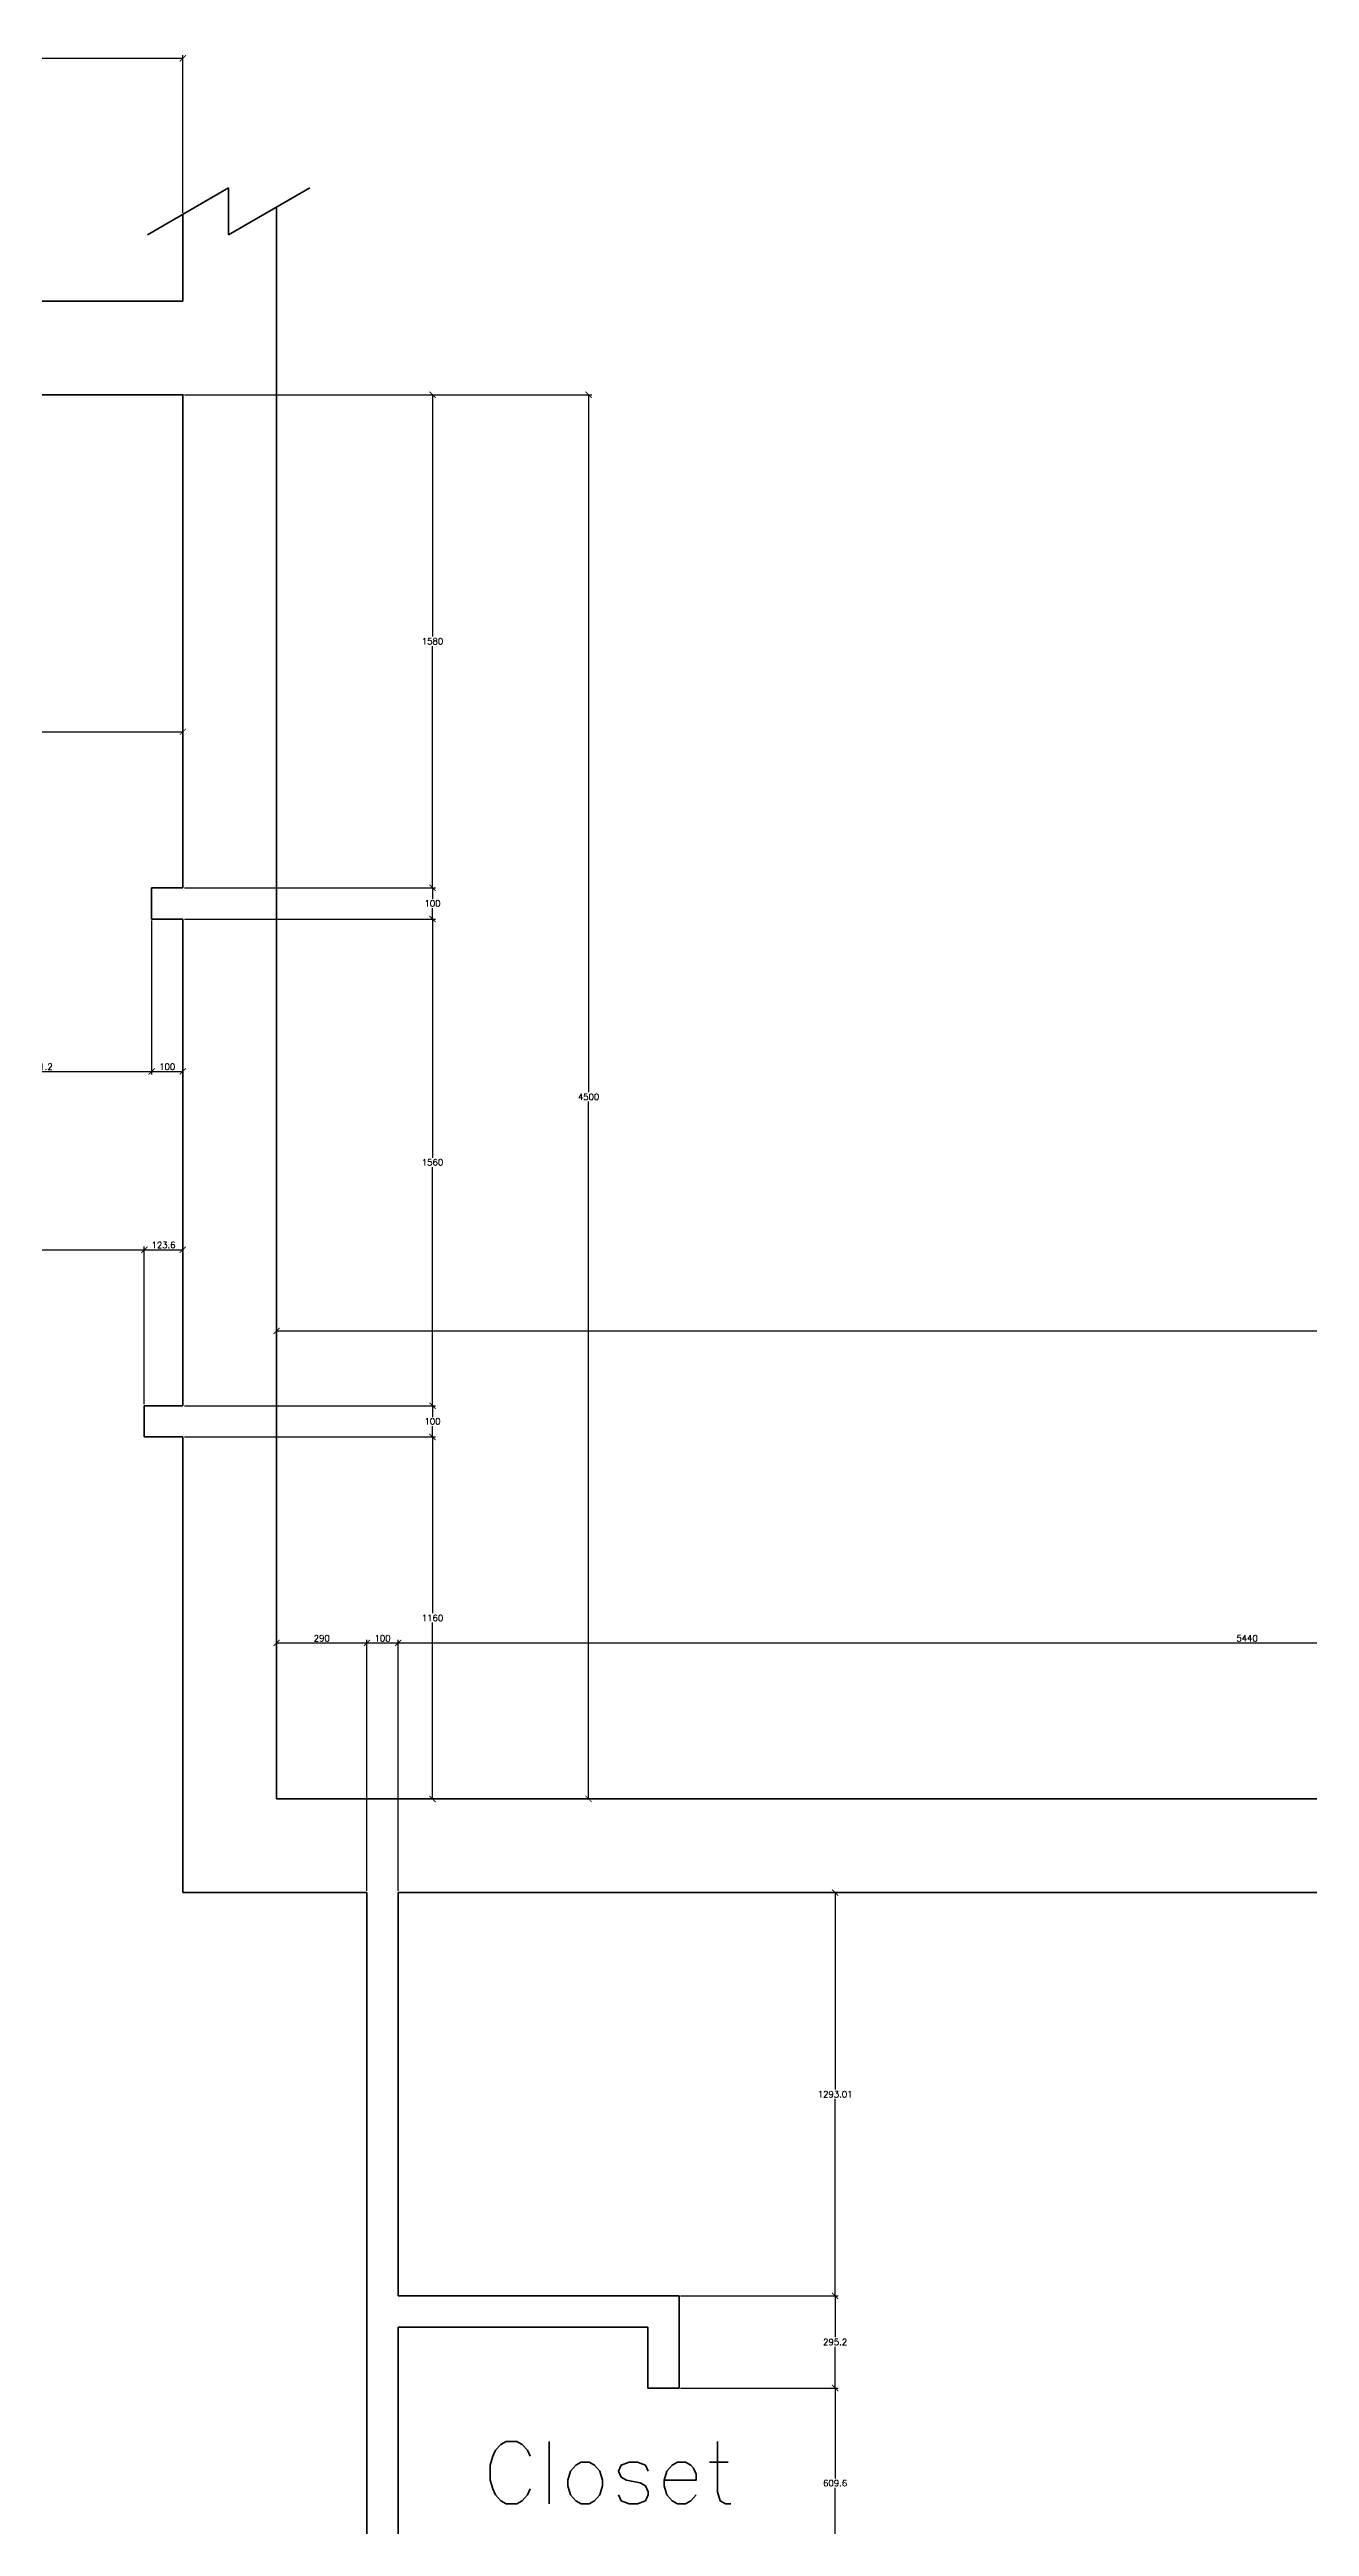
# Model space of a CAD drawing. Header units: millimetres. Extents: x -13274 to 77127, y -114744 to 1151.
# Drawn here: x 62448 to 66485, y -103185 to -95246 of the extents above; entities that cross this region are included whole.
import ezdxf

# ---------------------------------------------------------------- set-up
doc = ezdxf.new("R2010")
doc.units = ezdxf.units.MM
doc.header["$LTSCALE"] = 5
doc.layers.add('Dimension', color=1, linetype='Continuous')
doc.layers.add('text', color=1, linetype='Continuous')
doc.layers.add('Wall', color=7, linetype='Continuous', lineweight=35)
doc.styles.add('Roman', font='romans')
doc.styles.get("Standard").update_dxf_attribs({"font": 'simplex.shx'})
doc.dimstyles.new('Kevin ISO-25', dxfattribs={"dimscale": 8, "dimtxt": 2.5, "dimasz": 2.5, "dimexe": 1.25, "dimexo": 0.625, "dimtad": 1, "dimtih": 1, "dimtoh": 1, "dimdsep": 46, "dimtxsty": 'Standard', "dimblk": 'ARCHTICK', "dimcen": 2.5, "dimadec": 0, "dimazin": 0, "dimtfac": 1, "dimtix": 1, "dimtmove": 0, "dimatfit": 3, "dimfxl": 1, "dimarcsym": 0})

# ---------------------------------------------------------------- blocks, each defined once
blk = doc.blocks.new('_ArchTick')
at = {"color": 0, "linetype": 'ByBlock', "const_width": 0.15}
blk.add_lwpolyline([(-0.5, -0.5), (0.5, 0.5)], dxfattribs=at)
blk = doc.blocks.new('*D38')
at = {"layer": 'Defpoints', "color": 0, "transparency": 16777216}
for p in [(75295.2, -99352.8), (75295.2, -100576), (63175.2, -100852.8)]:
    blk.add_point(p, dxfattribs=at)
at = {"layer": 'Dimension', "color": 0, "lineweight": -2, "transparency": 16777216}
for p, q in [((63175.2, -99352.8), (75295.2, -99352.8)), ((75295.2, -100571), (75295.2, -99342.8))]:
    blk.add_line(p, q, dxfattribs=at)
at = {"layer": 'Dimension', "color": 0, "lineweight": -2, "transparency": 16777216, "xscale": 20, "yscale": 20, "zscale": 20, "rotation": 180}
blk.add_blockref('_ArchTick', (63175.2, -99352.8), dxfattribs=at)
at = {"layer": 'Dimension', "color": 0, "lineweight": -2, "transparency": 16777216, "xscale": 20, "yscale": 20, "zscale": 20}
blk.add_blockref('_ArchTick', (75295.2, -99352.8), dxfattribs=at)
at = {"layer": 'Dimension', "color": 0, "transparency": 16777216, "insert": (69235.2, -99337.8), "char_height": 20, "attachment_point": 5}
blk.add_mtext('12120', dxfattribs=at)
blk = doc.blocks.new('*D39')
at = {"layer": 'Defpoints', "color": 0, "transparency": 16777216}
for p in [(63465.2, -100352.8), (63175.2, -100852.8), (63465.2, -101152.8)]:
    blk.add_point(p, dxfattribs=at)
at = {"layer": 'Dimension', "color": 0, "lineweight": -2, "transparency": 16777216}
for p, q in [((63175.2, -100352.8), (63465.2, -100352.8)), ((63465.2, -101147.8), (63465.2, -100342.8))]:
    blk.add_line(p, q, dxfattribs=at)
at = {"layer": 'Dimension', "color": 0, "lineweight": -2, "transparency": 16777216, "xscale": 20, "yscale": 20, "zscale": 20, "rotation": 180}
blk.add_blockref('_ArchTick', (63175.2, -100352.8), dxfattribs=at)
at = {"layer": 'Dimension', "color": 0, "lineweight": -2, "transparency": 16777216, "xscale": 20, "yscale": 20, "zscale": 20}
blk.add_blockref('_ArchTick', (63465.2, -100352.8), dxfattribs=at)
at = {"layer": 'Dimension', "color": 0, "transparency": 16777216, "insert": (63320.2, -100337.8), "char_height": 20, "attachment_point": 5}
blk.add_mtext('290', dxfattribs=at)
blk = doc.blocks.new('*D40')
at = {"layer": 'Defpoints', "color": 0, "transparency": 16777216}
for p in [(63465.2, -100352.8), (63565.2, -100352.8), (63565.2, -101152.8)]:
    blk.add_point(p, dxfattribs=at)
at = {"layer": 'Dimension', "color": 0, "lineweight": -2, "transparency": 16777216}
for p, q in [((63465.2, -100347.8), (63465.2, -100342.8)), ((63465.2, -100352.8), (63565.2, -100352.8)), ((63565.2, -101147.8), (63565.2, -100342.8))]:
    blk.add_line(p, q, dxfattribs=at)
at = {"layer": 'Dimension', "color": 0, "lineweight": -2, "transparency": 16777216, "xscale": 20, "yscale": 20, "zscale": 20, "rotation": 180}
blk.add_blockref('_ArchTick', (63465.2, -100352.8), dxfattribs=at)
at = {"layer": 'Dimension', "color": 0, "lineweight": -2, "transparency": 16777216, "xscale": 20, "yscale": 20, "zscale": 20}
blk.add_blockref('_ArchTick', (63565.2, -100352.8), dxfattribs=at)
at = {"layer": 'Dimension', "color": 0, "transparency": 16777216, "insert": (63515.2, -100337.8), "char_height": 20, "attachment_point": 5}
blk.add_mtext('100', dxfattribs=at)
blk = doc.blocks.new('*D41')
at = {"layer": 'Defpoints', "color": 0, "transparency": 16777216}
for p in [(69005.2, -100352.8), (63565.2, -101152.8), (69005.2, -101152.8)]:
    blk.add_point(p, dxfattribs=at)
at = {"layer": 'Dimension', "color": 0, "lineweight": -2, "transparency": 16777216}
for p, q in [((63565.2, -101147.8), (63565.2, -100342.8)), ((63565.2, -100352.8), (69005.2, -100352.8)), ((69005.2, -101147.8), (69005.2, -100342.8))]:
    blk.add_line(p, q, dxfattribs=at)
at = {"layer": 'Dimension', "color": 0, "lineweight": -2, "transparency": 16777216, "xscale": 20, "yscale": 20, "zscale": 20, "rotation": 180}
blk.add_blockref('_ArchTick', (63565.2, -100352.8), dxfattribs=at)
at = {"layer": 'Dimension', "color": 0, "lineweight": -2, "transparency": 16777216, "xscale": 20, "yscale": 20, "zscale": 20}
blk.add_blockref('_ArchTick', (69005.2, -100352.8), dxfattribs=at)
at = {"layer": 'Dimension', "color": 0, "transparency": 16777216, "insert": (66285.2, -100337.8), "char_height": 20, "attachment_point": 5}
blk.add_mtext('5440', dxfattribs=at)
blk = doc.blocks.new('*D48')
at = {"layer": 'Defpoints', "color": 0, "transparency": 16777216}
for p in [(62875.2, -95274.2), (58715.2, -95752.8), (62875.2, -95774.2)]:
    blk.add_point(p, dxfattribs=at)
at = {"layer": 'Dimension', "color": 0, "lineweight": -2, "transparency": 16777216}
for p, q in [((58715.2, -95747.8), (58715.2, -95264.2)), ((58715.2, -95274.2), (62875.2, -95274.2)), ((62875.2, -95769.2), (62875.2, -95264.2))]:
    blk.add_line(p, q, dxfattribs=at)
at = {"layer": 'Dimension', "color": 0, "lineweight": -2, "transparency": 16777216, "xscale": 20, "yscale": 20, "zscale": 20, "rotation": 180}
blk.add_blockref('_ArchTick', (58715.2, -95274.2), dxfattribs=at)
at = {"layer": 'Dimension', "color": 0, "lineweight": -2, "transparency": 16777216, "xscale": 20, "yscale": 20, "zscale": 20}
blk.add_blockref('_ArchTick', (62875.2, -95274.2), dxfattribs=at)
at = {"layer": 'Dimension', "color": 0, "transparency": 16777216, "insert": (60795.2, -95259.2), "char_height": 20, "attachment_point": 5}
blk.add_mtext('4160', dxfattribs=at)
blk = doc.blocks.new('*D49')
at = {"layer": 'Defpoints', "color": 0, "transparency": 16777216}
for p in [(62875.2, -96352.8), (63175.2, -100852.8), (64175.2, -100852.8)]:
    blk.add_point(p, dxfattribs=at)
at = {"layer": 'Dimension', "color": 0, "lineweight": -2, "transparency": 16777216}
for p, q in [((62880.2, -96352.8), (64185.2, -96352.8)), ((64175.2, -96352.8), (64175.2, -98587.8)), ((64175.2, -100852.8), (64175.2, -98617.8))]:
    blk.add_line(p, q, dxfattribs=at)
at = {"layer": 'Dimension', "color": 0, "lineweight": -2, "transparency": 16777216, "xscale": 20, "yscale": 20, "zscale": 20}
for p, rotation in [((64175.2, -96352.8), 90), ((64175.2, -100852.8), 270)]:
    blk.add_blockref('_ArchTick', p, dxfattribs=dict(at, rotation=rotation))
at = {"layer": 'Dimension', "color": 0, "transparency": 16777216, "insert": (64175.2, -98602.8), "char_height": 20, "attachment_point": 5}
blk.add_mtext('4500', dxfattribs=at)
blk = doc.blocks.new('*D50')
at = {"layer": 'Defpoints', "color": 0, "transparency": 16777216}
for p in [(63175.2, -96352.8), (63675.2, -96352.8), (62875.2, -97932.8)]:
    blk.add_point(p, dxfattribs=at)
at = {"layer": 'Dimension', "color": 0, "lineweight": -2, "transparency": 16777216}
for p, q in [((63180.2, -96352.8), (63685.2, -96352.8)), ((63675.2, -96352.8), (63675.2, -97127.8)), ((63675.2, -97932.8), (63675.2, -97157.8)), ((62880.2, -97932.8), (63685.2, -97932.8))]:
    blk.add_line(p, q, dxfattribs=at)
at = {"layer": 'Dimension', "color": 0, "lineweight": -2, "transparency": 16777216, "xscale": 20, "yscale": 20, "zscale": 20}
for p, rotation in [((63675.2, -96352.8), 90), ((63675.2, -97932.8), 270)]:
    blk.add_blockref('_ArchTick', p, dxfattribs=dict(at, rotation=rotation))
at = {"layer": 'Dimension', "color": 0, "transparency": 16777216, "insert": (63675.2, -97142.8), "char_height": 20, "attachment_point": 5}
blk.add_mtext('1580', dxfattribs=at)
blk = doc.blocks.new('*D51')
at = {"layer": 'Defpoints', "color": 0, "transparency": 16777216}
for p in [(62875.2, -97932.8), (62875.2, -98032.8), (63675.2, -98032.8)]:
    blk.add_point(p, dxfattribs=at)
at = {"layer": 'Dimension', "color": 0, "lineweight": -2, "transparency": 16777216}
for p, q in [((62880.2, -97932.8), (63685.2, -97932.8)), ((63675.2, -97932.8), (63675.2, -97967.8)), ((62880.2, -98032.8), (63685.2, -98032.8)), ((63675.2, -98032.8), (63675.2, -97997.8))]:
    blk.add_line(p, q, dxfattribs=at)
at = {"layer": 'Dimension', "color": 0, "lineweight": -2, "transparency": 16777216, "xscale": 20, "yscale": 20, "zscale": 20}
for p, rotation in [((63675.2, -97932.8), 90), ((63675.2, -98032.8), 270)]:
    blk.add_blockref('_ArchTick', p, dxfattribs=dict(at, rotation=rotation))
at = {"layer": 'Dimension', "color": 0, "transparency": 16777216, "insert": (63675.2, -97982.8), "char_height": 20, "attachment_point": 5}
blk.add_mtext('100', dxfattribs=at)
blk = doc.blocks.new('*D52')
at = {"layer": 'Defpoints', "color": 0, "transparency": 16777216}
for p in [(62875.2, -98032.8), (62875.2, -99592.8), (63675.2, -99592.8)]:
    blk.add_point(p, dxfattribs=at)
at = {"layer": 'Dimension', "color": 0, "lineweight": -2, "transparency": 16777216}
for p, q in [((62880.2, -98032.8), (63685.2, -98032.8)), ((63675.2, -98032.8), (63675.2, -98797.8)), ((63675.2, -99592.8), (63675.2, -98827.8)), ((62880.2, -99592.8), (63685.2, -99592.8))]:
    blk.add_line(p, q, dxfattribs=at)
at = {"layer": 'Dimension', "color": 0, "lineweight": -2, "transparency": 16777216, "xscale": 20, "yscale": 20, "zscale": 20}
for p, rotation in [((63675.2, -98032.8), 90), ((63675.2, -99592.8), 270)]:
    blk.add_blockref('_ArchTick', p, dxfattribs=dict(at, rotation=rotation))
at = {"layer": 'Dimension', "color": 0, "transparency": 16777216, "insert": (63675.2, -98812.8), "char_height": 20, "attachment_point": 5}
blk.add_mtext('1560', dxfattribs=at)
blk = doc.blocks.new('*D53')
at = {"layer": 'Defpoints', "color": 0, "transparency": 16777216}
for p in [(62875.2, -99592.8), (62875.2, -99692.8), (63675.2, -99692.8)]:
    blk.add_point(p, dxfattribs=at)
at = {"layer": 'Dimension', "color": 0, "lineweight": -2, "transparency": 16777216}
for p, q in [((62880.2, -99592.8), (63685.2, -99592.8)), ((63675.2, -99592.8), (63675.2, -99627.8)), ((62880.2, -99692.8), (63685.2, -99692.8)), ((63675.2, -99692.8), (63675.2, -99657.8))]:
    blk.add_line(p, q, dxfattribs=at)
at = {"layer": 'Dimension', "color": 0, "lineweight": -2, "transparency": 16777216, "xscale": 20, "yscale": 20, "zscale": 20}
for p, rotation in [((63675.2, -99592.8), 90), ((63675.2, -99692.8), 270)]:
    blk.add_blockref('_ArchTick', p, dxfattribs=dict(at, rotation=rotation))
at = {"layer": 'Dimension', "color": 0, "transparency": 16777216, "insert": (63675.2, -99642.8), "char_height": 20, "attachment_point": 5}
blk.add_mtext('100', dxfattribs=at)
blk = doc.blocks.new('*D54')
at = {"layer": 'Defpoints', "color": 0, "transparency": 16777216}
for p in [(62875.2, -99692.8), (63175.2, -100852.8), (63675.2, -100852.8)]:
    blk.add_point(p, dxfattribs=at)
at = {"layer": 'Dimension', "color": 0, "lineweight": -2, "transparency": 16777216}
for p, q in [((62880.2, -99692.8), (63685.2, -99692.8)), ((63675.2, -99692.8), (63675.2, -100257.8)), ((63675.2, -100852.8), (63675.2, -100287.8))]:
    blk.add_line(p, q, dxfattribs=at)
at = {"layer": 'Dimension', "color": 0, "lineweight": -2, "transparency": 16777216, "xscale": 20, "yscale": 20, "zscale": 20}
for p, rotation in [((63675.2, -99692.8), 90), ((63675.2, -100852.8), 270)]:
    blk.add_blockref('_ArchTick', p, dxfattribs=dict(at, rotation=rotation))
at = {"layer": 'Dimension', "color": 0, "transparency": 16777216, "insert": (63675.2, -100272.8), "char_height": 20, "attachment_point": 5}
blk.add_mtext('1160', dxfattribs=at)
blk = doc.blocks.new('*D134')
at = {"layer": 'Defpoints', "color": 0, "transparency": 16777216}
for p in [(62064, -98032.8), (62775.2, -98032.8), (62775.2, -98521.3)]:
    blk.add_point(p, dxfattribs=at)
at = {"layer": 'Dimension', "color": 0, "lineweight": -2, "transparency": 16777216}
for p, q in [((62064, -98037.8), (62064, -98531.3)), ((62775.2, -98037.8), (62775.2, -98531.3)), ((62064, -98521.3), (62775.2, -98521.3))]:
    blk.add_line(p, q, dxfattribs=at)
at = {"layer": 'Dimension', "color": 0, "lineweight": -2, "transparency": 16777216, "xscale": 20, "yscale": 20, "zscale": 20, "rotation": 180}
blk.add_blockref('_ArchTick', (62064, -98521.3), dxfattribs=at)
at = {"layer": 'Dimension', "color": 0, "lineweight": -2, "transparency": 16777216, "xscale": 20, "yscale": 20, "zscale": 20}
blk.add_blockref('_ArchTick', (62775.2, -98521.3), dxfattribs=at)
at = {"layer": 'Dimension', "color": 0, "transparency": 16777216, "insert": (62419.6, -98506.3), "char_height": 20, "attachment_point": 5}
blk.add_mtext('711.2', dxfattribs=at)
blk = doc.blocks.new('*D136')
at = {"layer": 'Defpoints', "color": 0, "transparency": 16777216}
for p in [(62775.2, -98032.8), (62875.2, -98032.8), (62875.2, -98521.3)]:
    blk.add_point(p, dxfattribs=at)
at = {"layer": 'Dimension', "color": 0, "lineweight": -2, "transparency": 16777216}
for p, q in [((62775.2, -98037.8), (62775.2, -98531.3)), ((62775.2, -98521.3), (62875.2, -98521.3))]:
    blk.add_line(p, q, dxfattribs=at)
at = {"layer": 'Dimension', "color": 0, "lineweight": -2, "transparency": 16777216, "xscale": 20, "yscale": 20, "zscale": 20, "rotation": 180}
blk.add_blockref('_ArchTick', (62775.2, -98521.3), dxfattribs=at)
at = {"layer": 'Dimension', "color": 0, "lineweight": -2, "transparency": 16777216, "xscale": 20, "yscale": 20, "zscale": 20}
blk.add_blockref('_ArchTick', (62875.2, -98521.3), dxfattribs=at)
at = {"layer": 'Dimension', "color": 0, "transparency": 16777216, "insert": (62825.2, -98506.3), "char_height": 20, "attachment_point": 5}
blk.add_mtext('100', dxfattribs=at)
blk = doc.blocks.new('*D137')
at = {"layer": 'Defpoints', "color": 0, "transparency": 16777216}
for p in [(62875.2, -97432.8), (58715.2, -97932.8), (62875.2, -97932.8)]:
    blk.add_point(p, dxfattribs=at)
at = {"layer": 'Dimension', "color": 0, "lineweight": -2, "transparency": 16777216}
blk.add_line((58715.2, -97432.8), (62875.2, -97432.8), dxfattribs=at)
at = {"layer": 'Dimension', "color": 0, "lineweight": -2, "transparency": 16777216, "xscale": 20, "yscale": 20, "zscale": 20, "rotation": 180}
blk.add_blockref('_ArchTick', (58715.2, -97432.8), dxfattribs=at)
at = {"layer": 'Dimension', "color": 0, "lineweight": -2, "transparency": 16777216, "xscale": 20, "yscale": 20, "zscale": 20}
blk.add_blockref('_ArchTick', (62875.2, -97432.8), dxfattribs=at)
at = {"layer": 'Dimension', "color": 0, "transparency": 16777216, "insert": (60795.2, -97417.8), "char_height": 20, "attachment_point": 5}
blk.add_mtext('4160', dxfattribs=at)
blk = doc.blocks.new('*D139')
at = {"layer": 'Defpoints', "color": 0, "transparency": 16777216}
for p in [(62751.6, -99092.8), (61938.8, -99592.8), (62751.6, -99592.8)]:
    blk.add_point(p, dxfattribs=at)
at = {"layer": 'Dimension', "color": 0, "lineweight": -2, "transparency": 16777216}
for p, q in [((61938.8, -99587.8), (61938.8, -99082.8)), ((61938.8, -99092.8), (62751.6, -99092.8)), ((62751.6, -99587.8), (62751.6, -99082.8))]:
    blk.add_line(p, q, dxfattribs=at)
at = {"layer": 'Dimension', "color": 0, "lineweight": -2, "transparency": 16777216, "xscale": 20, "yscale": 20, "zscale": 20, "rotation": 180}
blk.add_blockref('_ArchTick', (61938.8, -99092.8), dxfattribs=at)
at = {"layer": 'Dimension', "color": 0, "lineweight": -2, "transparency": 16777216, "xscale": 20, "yscale": 20, "zscale": 20}
blk.add_blockref('_ArchTick', (62751.6, -99092.8), dxfattribs=at)
at = {"layer": 'Dimension', "color": 0, "transparency": 16777216, "insert": (62345.2, -99077.8), "char_height": 20, "attachment_point": 5}
blk.add_mtext('812.8', dxfattribs=at)
blk = doc.blocks.new('*D140')
at = {"layer": 'Defpoints', "color": 0, "transparency": 16777216}
for p in [(62875.2, -99092.8), (62751.6, -99592.8), (62875.2, -99592.8)]:
    blk.add_point(p, dxfattribs=at)
at = {"layer": 'Dimension', "color": 0, "lineweight": -2, "transparency": 16777216}
for p, q in [((62751.6, -99587.8), (62751.6, -99082.8)), ((62751.6, -99092.8), (62875.2, -99092.8))]:
    blk.add_line(p, q, dxfattribs=at)
at = {"layer": 'Dimension', "color": 0, "lineweight": -2, "transparency": 16777216, "xscale": 20, "yscale": 20, "zscale": 20, "rotation": 180}
blk.add_blockref('_ArchTick', (62751.6, -99092.8), dxfattribs=at)
at = {"layer": 'Dimension', "color": 0, "lineweight": -2, "transparency": 16777216, "xscale": 20, "yscale": 20, "zscale": 20}
blk.add_blockref('_ArchTick', (62875.2, -99092.8), dxfattribs=at)
at = {"layer": 'Dimension', "color": 0, "transparency": 16777216, "insert": (62813.4, -99077.8), "char_height": 20, "attachment_point": 5}
blk.add_mtext('123.6', dxfattribs=at)
blk = doc.blocks.new('*D163')
at = {"layer": 'Defpoints', "color": 0, "transparency": 16777216}
for p in [(64465.2, -102741), (64465.2, -103350.6), (64965.2, -103350.6)]:
    blk.add_point(p, dxfattribs=at)
at = {"layer": 'Dimension', "color": 0, "lineweight": -2, "transparency": 16777216}
for p, q in [((64470.2, -102741), (64975.2, -102741)), ((64965.2, -102741), (64965.2, -103030.8)), ((64965.2, -103350.6), (64965.2, -103060.8)), ((64470.2, -103350.6), (64975.2, -103350.6))]:
    blk.add_line(p, q, dxfattribs=at)
at = {"layer": 'Dimension', "color": 0, "lineweight": -2, "transparency": 16777216, "xscale": 20, "yscale": 20, "zscale": 20}
for p, rotation in [((64965.2, -102741), 90), ((64965.2, -103350.6), 270)]:
    blk.add_blockref('_ArchTick', p, dxfattribs=dict(at, rotation=rotation))
at = {"layer": 'Dimension', "color": 0, "transparency": 16777216, "insert": (64965.2, -103045.8), "char_height": 20, "attachment_point": 5}
blk.add_mtext('609.6', dxfattribs=at)
blk = doc.blocks.new('*D164')
at = {"layer": 'Defpoints', "color": 0, "transparency": 16777216}
for p in [(64465.2, -102445.8), (64465.2, -102741), (64965.2, -102741)]:
    blk.add_point(p, dxfattribs=at)
at = {"layer": 'Dimension', "color": 0, "lineweight": -2, "transparency": 16777216}
for p, q in [((64470.2, -102445.8), (64975.2, -102445.8)), ((64965.2, -102445.8), (64965.2, -102578.4)), ((64965.2, -102741), (64965.2, -102608.4)), ((64470.2, -102741), (64975.2, -102741))]:
    blk.add_line(p, q, dxfattribs=at)
at = {"layer": 'Dimension', "color": 0, "lineweight": -2, "transparency": 16777216, "xscale": 20, "yscale": 20, "zscale": 20}
for p, rotation in [((64965.2, -102445.8), 90), ((64965.2, -102741), 270)]:
    blk.add_blockref('_ArchTick', p, dxfattribs=dict(at, rotation=rotation))
at = {"layer": 'Dimension', "color": 0, "transparency": 16777216, "insert": (64965.2, -102593.4), "char_height": 20, "attachment_point": 5}
blk.add_mtext('295.2', dxfattribs=at)
blk = doc.blocks.new('*D166')
at = {"layer": 'Defpoints', "color": 0, "transparency": 16777216}
for p in [(63565.2, -101152.8), (64965.2, -101152.8), (64465.2, -102445.8)]:
    blk.add_point(p, dxfattribs=at)
at = {"layer": 'Dimension', "color": 0, "lineweight": -2, "transparency": 16777216}
for p, q in [((64965.2, -101152.8), (64965.2, -101784.3)), ((64965.2, -102445.8), (64965.2, -101814.3)), ((64470.2, -102445.8), (64975.2, -102445.8))]:
    blk.add_line(p, q, dxfattribs=at)
at = {"layer": 'Dimension', "color": 0, "lineweight": -2, "transparency": 16777216, "xscale": 20, "yscale": 20, "zscale": 20}
for p, rotation in [((64965.2, -101152.8), 90), ((64965.2, -102445.8), 270)]:
    blk.add_blockref('_ArchTick', p, dxfattribs=dict(at, rotation=rotation))
at = {"layer": 'Dimension', "color": 0, "transparency": 16777216, "insert": (64965.2, -101799.3), "char_height": 20, "attachment_point": 5}
blk.add_mtext('1293.01', dxfattribs=at)

msp = doc.modelspace()

# ---------------------------------------------------------------- linework, layer by layer
at = {"layer": 'Wall'}
for p, q in [((63021.97, -95689.467), (62762.162, -95839.467)), ((63021.97, -95689.467), (63021.97, -95839.467)), ((63281.777, -95689.467), (63021.97, -95839.467)), ((62875.16, -96052.77), (62875.16, -95774.227)), ((63175.16, -96052.77), (63175.16, -95752.77)), ((58715.16, -96052.77), (62875.16, -96052.77)), ((63175.16, -96052.77), (63175.16, -100852.77)), ((62875.16, -96352.77), (58715.16, -96352.77)), ((62875.16, -97932.77), (62875.16, -96352.77)), ((62775.16, -98032.77), (62775.16, -97932.77)), ((62775.16, -97932.77), (62875.16, -97932.77)), ((62775.16, -98032.77), (62875.16, -98032.77)), ((62875.16, -99592.77), (62875.16, -98032.77)), ((62751.56, -99692.77), (62751.56, -99592.77)), ((62875.16, -99592.77), (62751.56, -99592.77)), ((62875.16, -99692.77), (62751.56, -99692.77)), ((62875.16, -101152.77), (62875.16, -99692.77)), ((75295.16, -100852.77), (63175.16, -100852.77)), ((63465.16, -101152.77), (62875.16, -101152.77)), ((63465.16, -103645.78), (63465.16, -101152.77)), ((69005.16, -101152.77), (63565.16, -101152.77)), ((63565.16, -102445.78), (63565.16, -101152.77)), ((63565.16, -102445.78), (64465.16, -102445.78)), ((64465.16, -102740.98), (64465.16, -102445.78)), ((63565.16, -103545.78), (63565.16, -102545.78)), ((63565.16, -102545.78), (64365.16, -102545.78)), ((64365.16, -102740.98), (64365.16, -102545.78)), ((64365.16, -102740.98), (64465.16, -102740.98))]:
    msp.add_line(p, q, dxfattribs=at)
msp.add_point((62875.16, -96352.77), dxfattribs=at)

# ---------------------------------------------------------------- texts
at = {"layer": 'text', "insert": (63834.311, -102911.893), "char_height": 200, "attachment_point": 1, "style": 'Roman'}
msp.add_mtext_dynamic_manual_height_columns('Closet  ', width=1947.95209, gutter_width=50, heights=[0], dxfattribs=at)

# ---------------------------------------------------------------- dimensions: what is measured, and where the dimension line sits
at = {"layer": 'Dimension', "color": 1}
for base, p1, p2, picture, middle in [((62875.16, -95274.227), (58715.16, -95752.77), (62875.16, -95774.227), '*D48', (60795.16, -95259.227)), ((62775.16, -98521.309), (62063.96, -98032.77), (62775.16, -98032.77), '*D134', (62419.56, -98506.309)), ((62751.56, -99092.77), (61938.76, -99592.77), (62751.56, -99592.77), '*D139', (62345.16, -99077.77)), ((63565.16, -100352.77), (63465.16, -100352.77), (63565.16, -101152.77), '*D40', (63515.16, -100337.77)), ((69005.16, -100352.77), (63565.16, -101152.77), (69005.16, -101152.77), '*D41', (66285.16, -100337.77))]:
    dim = msp.add_linear_dim(base=base, p1=p1, p2=p2, dimstyle='Kevin ISO-25', dxfattribs=at)
    dim.commit()
    dim.dimension.update_dxf_attribs({"geometry": picture, "text_midpoint": middle})
for base, p1, p2, picture, middle in [((64175.16, -100852.77), (62875.16, -96352.77), (63175.16, -100852.77), '*D49', (64175.16, -98602.77)), ((63675.16, -100852.77), (62875.16, -99692.77), (63175.16, -100852.77), '*D54', (63675.16, -100272.77)), ((64965.16, -101152.77), (64465.16, -102445.78), (63565.16, -101152.77), '*D166', (64965.16, -101799.275))]:
    dim = msp.add_linear_dim(base=base, p1=p1, p2=p2, angle=90, dimstyle='Kevin ISO-25', override={"dimse2": 1}, dxfattribs=at)
    dim.commit()
    dim.dimension.update_dxf_attribs({"geometry": picture, "text_midpoint": middle})
for base, p1, p2, picture, middle in [((63675.16, -96352.77), (62875.16, -97932.77), (63175.16, -96352.77), '*D50', (63675.16, -97142.77)), ((63675.16, -98032.77), (62875.16, -97932.77), (62875.16, -98032.77), '*D51', (63675.16, -97982.77)), ((63675.16, -99592.77), (62875.16, -98032.77), (62875.16, -99592.77), '*D52', (63675.16, -98812.77)), ((63675.16, -99692.77), (62875.16, -99592.77), (62875.16, -99692.77), '*D53', (63675.16, -99642.77)), ((64965.16, -102740.98), (64465.16, -102445.78), (64465.16, -102740.98), '*D164', (64965.16, -102593.38)), ((64965.16, -103350.58), (64465.16, -102740.98), (64465.16, -103350.58), '*D163', (64965.16, -103045.78))]:
    dim = msp.add_linear_dim(base=base, p1=p1, p2=p2, angle=90, dimstyle='Kevin ISO-25', dxfattribs=at)
    dim.commit()
    dim.dimension.update_dxf_attribs({"geometry": picture, "text_midpoint": middle})
for base, p1, p2, override, picture, middle in [((62875.16, -97432.77), (58715.16, -97932.77), (62875.16, -97932.77), {"dimse1": 1, "dimse2": 1}, '*D137', (60795.16, -97417.77)), ((62875.16, -98521.309), (62775.16, -98032.77), (62875.16, -98032.77), {"dimse2": 1}, '*D136', (62825.16, -98506.309)), ((62875.16, -99092.77), (62751.56, -99592.77), (62875.16, -99592.77), {"dimse2": 1}, '*D140', (62813.36, -99077.77)), ((75295.16, -99352.77), (63175.16, -100852.77), (75295.16, -100576.01), {"dimse1": 1}, '*D38', (69235.16, -99337.77)), ((63465.16, -100352.77), (63175.16, -100852.77), (63465.16, -101152.77), {"dimse1": 1}, '*D39', (63320.16, -100337.77))]:
    dim = msp.add_linear_dim(base=base, p1=p1, p2=p2, dimstyle='Kevin ISO-25', override=override, dxfattribs=at)
    dim.commit()
    dim.dimension.update_dxf_attribs({"geometry": picture, "text_midpoint": middle})

doc.saveas('drawing.dxf')
